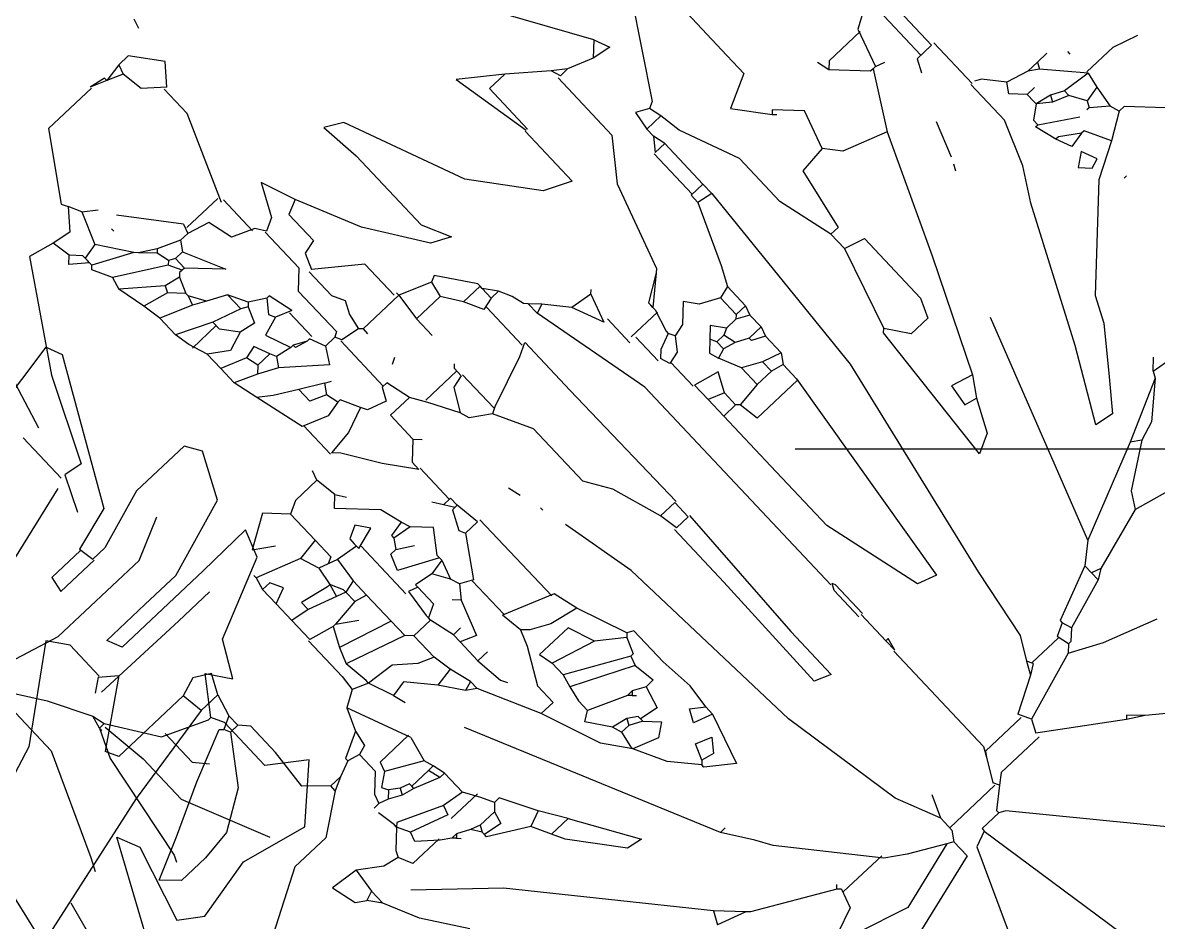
# Model space of a CAD drawing. Header units: metres. Extents: x 1769 to 3632, y 809 to 2652.
# Drawn here: x 2701.6255 to 2701.9715, y 1867.3216 to 1867.5958 of the extents above; entities that cross this region are included whole.
import ezdxf

# ---------------------------------------------------------------- set-up
doc = ezdxf.new("R2010")
doc.units = ezdxf.units.M
doc.header["$LTSCALE"] = 10
doc.linetypes.add('HIDDEN', pattern=[9.525, 6.35, -3.175])
for name, color, linetype in [('A-FLOR-LEVL', 2, 'Continuous'), ('A-PATT+', 8, 'Continuous'), ('A-PROJ+', 1, 'HIDDEN'), ('L-PLNT', 66, 'Continuous')]:
    doc.layers.add(name, color=color, linetype=linetype)

# ---------------------------------------------------------------- blocks, each defined once
blk = doc.blocks.new('GARRA DE LEON')
at = {"layer": 'L-PLNT', "color": 65, "linetype": 'Continuous'}
for p, q in [((1270.3492, 335.3241), (1270.4072, 335.3531)), ((1270.4072, 335.3531), (1270.4279, 335.3406)), ((1270.4279, 335.3406), (1270.4279, 335.2578)), ((1270.2622, 335.3116), (1270.2975, 335.3241)), ((1270.2975, 335.3241), (1270.2964, 335.2495)), ((1270.3161, 335.2205), (1270.3492, 335.3241)), ((1270.2167, 335.2081), (1270.2622, 335.3116)), ((1270.6184, 335.3075), (1270.4403, 335.2122)), ((1270.6391, 335.2992), (1270.6184, 335.3075)), ((1270.6163, 335.1667), (1270.6391, 335.2992)), ((1270.2964, 335.2495), (1270.2964, 335.1087)), ((1270.3616, 335.1998), (1270.3865, 335.2537)), ((1270.4279, 335.2578), (1270.403, 335.1791)), ((1270.2716, 335.1833), (1270.2716, 335.2371)), ((1270.3161, 335.1667), (1270.3161, 335.2205)), ((1270.1712, 335.1833), (1270.2167, 335.2081)), ((1270.4403, 335.2122), (1270.4238, 335.1543)), ((1270.3616, 335.059), (1270.3616, 335.1998)), ((1269.9724, 335.1211), (1270.0304, 335.1833)), ((1270.0304, 335.1833), (1270.0635, 335.1377)), ((1270.2001, 335.1626), (1270.1712, 335.1833)), ((1270.2726, 335.0507), (1270.2716, 335.1833)), ((1270.403, 335.1791), (1270.403, 335.1584)), ((1270.4486, 335.0011), (1270.4983, 335.1874)), ((1270.1546, 335.1294), (1270.2001, 335.1626)), ((1270.3161, 335.1004), (1270.3161, 335.1667)), ((1270.401, 335.1004), (1270.401, 335.1584)), ((1270.4238, 335.1543), (1270.403, 335.1584)), ((1270.4217, 335.1543), (1270.4217, 335.1046)), ((1270.0635, 335.1377), (1270.138, 335.1377)), ((1270.138, 335.1377), (1270.1546, 335.1294)), ((1269.9931, 335.0342), (1269.9724, 335.1211)), ((1270.1546, 335.1253), (1270.1546, 335.1294)), ((1270.1794, 335.0673), (1270.1546, 335.1253)), ((1270.2964, 335.1087), (1270.3161, 335.1004)), ((1270.4217, 335.1046), (1270.401, 335.1004)), ((1270.1049, 335.0311), (1269.9931, 335.0797)), ((1270.1297, 335.0735), (1270.1132, 335.088)), ((1270.1794, 335.0735), (1270.1297, 335.0735)), ((1270.2416, 335.0259), (1270.1794, 335.0673)), ((1270.3906, 334.9555), (1270.3616, 335.059)), ((1269.9765, 334.9514), (1269.9931, 335.0342)), ((1270.1753, 335.0311), (1270.1049, 335.0311)), ((1270.2374, 335.0238), (1270.1753, 335.0311)), ((1270.2416, 335.0176), (1270.2416, 335.0259)), ((1270.2581, 335.0218), (1270.2416, 335.0259)), ((1270.2416, 335.0176), (1270.2581, 335.0218)), ((1270.312, 334.9928), (1270.2581, 335.0218)), ((1270.2416, 335.0176), (1270.2043, 335.0011)), ((1270.2416, 335.0176), (1270.2374, 335.0176)), ((1270.2043, 335.0011), (1270.0593, 334.9762)), ((1270.3616, 334.9596), (1270.312, 334.9928)), ((1270.0593, 334.9762), (1270.0511, 334.9721)), ((1269.9972, 334.9224), (1269.9765, 334.9514)), ((1270.0966, 334.9514), (1269.9972, 334.9224)), ((1270.1256, 334.9389), (1270.0966, 334.9514)), ((1270.2622, 334.9534), (1270.1297, 334.8975)), ((1270.3285, 334.9534), (1270.2622, 334.9534)), ((1270.0034, 334.8768), (1270.1256, 334.9389)), ((1271.4549, 334.7153), (1271.5088, 334.9306)), ((1270.1297, 334.8975), (1270.1132, 334.8892)), ((1271.3141, 334.7691), (1271.3431, 334.854)), ((1270.0345, 334.823), (1270.1049, 334.8395)), ((1270.0842, 334.7774), (1270.2084, 334.8023)), ((1271.2313, 334.6615), (1271.3141, 334.7691)), ((1271.5502, 334.765), (1271.5253, 334.7112)), ((1271.5698, 334.7443), (1271.5502, 334.765)), ((1271.5698, 334.7029), (1271.5698, 334.7443)), ((1271.3265, 334.6242), (1271.3845, 334.7029)), ((1271.4011, 334.6946), (1271.3845, 334.7029)), ((1271.4011, 334.6946), (1271.3845, 334.7029)), ((1271.4301, 334.5786), (1271.4549, 334.7153)), ((1271.5253, 334.7112), (1271.4922, 334.6449)), ((1271.5647, 334.6615), (1271.5698, 334.7029)), ((1271.6558, 334.6283), (1271.6992, 334.707)), ((1271.4011, 334.5828), (1271.4011, 334.6946)), ((1271.2561, 334.6428), (1271.2313, 334.6615)), ((1271.31, 334.6449), (1271.3224, 334.6615)), ((1271.5336, 334.6118), (1271.5647, 334.6615)), ((1271.31, 334.6449), (1271.3265, 334.6242)), ((1271.4922, 334.6449), (1271.4632, 334.5786)), ((1271.31, 334.6428), (1271.2561, 334.6428)), ((1271.6558, 334.5745), (1271.6558, 334.6283)), ((1271.4756, 334.5704), (1271.5336, 334.6118)), ((1271.7117, 334.5745), (1271.7076, 334.6118)), ((1271.7076, 334.6118), (1271.7407, 334.6035)), ((1271.7407, 334.6035), (1271.749, 334.5911)), ((1271.7448, 334.5786), (1271.749, 334.5911)), ((1271.7655, 334.5786), (1271.749, 334.5911)), ((1271.3928, 334.5579), (1271.4011, 334.5828)), ((1271.4301, 334.5786), (1271.4011, 334.5828)), ((1271.4301, 334.5497), (1271.4301, 334.5786)), ((1271.4591, 334.5579), (1271.4674, 334.5745)), ((1271.4632, 334.5786), (1271.4674, 334.5745)), ((1271.4756, 334.5704), (1271.4674, 334.5745)), ((1271.6206, 334.5248), (1271.6558, 334.5745)), ((1271.7117, 334.5745), (1271.7448, 334.5786)), ((1271.7324, 334.5455), (1271.7117, 334.5745)), ((1271.7655, 334.5786), (1271.7448, 334.5786)), ((1271.8111, 334.5579), (1271.7655, 334.5786)), ((1271.4756, 334.5579), (1271.4756, 334.5704)), ((1271.4052, 334.5372), (1271.3928, 334.5579)), ((1271.4301, 334.5497), (1271.4052, 334.5372)), ((1271.4301, 334.5497), (1271.4591, 334.5579)), ((1271.4756, 334.5579), (1271.4591, 334.5579)), ((1271.488, 334.5466), (1271.4756, 334.5579)), ((1271.5336, 334.5466), (1271.488, 334.5466)), ((1271.5874, 334.5517), (1271.5336, 334.5466)), ((1271.6123, 334.5248), (1271.5874, 334.5517)), ((1271.7365, 334.5248), (1271.7324, 334.5455)), ((1271.8649, 334.5207), (1271.8111, 334.5579)), ((1271.8566, 334.4544), (1271.778, 334.5414)), ((1271.0946, 334.5), (1271.1402, 334.5207)), ((1271.6123, 334.5082), (1271.6206, 334.5248)), ((1271.6123, 334.5082), (1271.6123, 334.5248)), ((1271.6206, 334.5248), (1271.6123, 334.5248)), ((1271.7076, 334.5), (1271.7282, 334.5207)), ((1271.7282, 334.5207), (1271.7365, 334.5248)), ((1271.7552, 334.5165), (1271.7365, 334.5248)), ((1271.7552, 334.471), (1271.7552, 334.5165)), ((1271.0946, 334.5062), (1271.0242, 334.5062)), ((1271.604, 334.4875), (1271.6123, 334.5082)), ((1271.6703, 334.4958), (1271.6703, 334.5041)), ((1271.7034, 334.5), (1271.6786, 334.5041)), ((1271.0988, 334.4751), (1271.0946, 334.5)), ((1271.5833, 334.4544), (1271.5999, 334.4875)), ((1271.5999, 334.4875), (1271.604, 334.4875)), ((1271.6082, 334.471), (1271.604, 334.4875)), ((1271.6371, 334.471), (1271.6578, 334.4917)), ((1271.6578, 334.4917), (1271.6703, 334.4958)), ((1271.6744, 334.4834), (1271.6703, 334.4958)), ((1271.7034, 334.4958), (1271.7076, 334.5)), ((1271.7076, 334.5), (1271.7034, 334.5)), ((1271.7282, 334.4378), (1271.7034, 334.4958)), ((1271.7241, 334.4917), (1271.7076, 334.5)), ((1271.7365, 334.4958), (1271.7241, 334.4917)), ((1271.7407, 334.442), (1271.7241, 334.4917)), ((1271.7572, 334.471), (1271.7365, 334.4958)), ((1270.8793, 334.442), (1271.0284, 334.4834)), ((1270.9911, 334.4254), (1271.0988, 334.4751)), ((1271.6454, 334.4627), (1271.6578, 334.4793)), ((1271.6578, 334.4793), (1271.6661, 334.4751)), ((1271.6661, 334.4751), (1271.6744, 334.4834)), ((1271.6744, 334.4627), (1271.6661, 334.4751)), ((1271.6827, 334.4668), (1271.6744, 334.4834)), ((1271.5833, 334.4544), (1271.604, 334.4586)), ((1271.604, 334.4586), (1271.6082, 334.471)), ((1271.6082, 334.471), (1271.6371, 334.471)), ((1271.633, 334.4586), (1271.6454, 334.4627)), ((1271.633, 334.4089), (1271.633, 334.4586)), ((1271.6703, 334.4171), (1271.6454, 334.4627)), ((1271.6744, 334.4627), (1271.6827, 334.4668)), ((1271.6786, 334.4503), (1271.6744, 334.4627)), ((1271.6868, 334.4503), (1271.6827, 334.4668)), ((1271.7655, 334.4586), (1271.7572, 334.471)), ((1271.7655, 334.4503), (1271.7655, 334.4586)), ((1271.7696, 334.4544), (1271.7655, 334.4586)), ((1271.5543, 334.442), (1271.5833, 334.4544)), ((1271.6827, 334.4503), (1271.6786, 334.4503)), ((1271.6827, 334.4213), (1271.6827, 334.4503)), ((1271.6868, 334.4503), (1271.6827, 334.4503)), ((1271.6992, 334.4171), (1271.6868, 334.4503)), ((1271.7655, 334.4503), (1271.7696, 334.4544)), ((1271.7738, 334.4337), (1271.7655, 334.4503)), ((1271.7696, 334.4544), (1271.7738, 334.4503)), ((1272.0595, 334.2805), (1271.8566, 334.4544)), ((1271.5419, 334.4213), (1271.5543, 334.442)), ((1271.6371, 334.4089), (1271.5543, 334.442)), ((1271.7282, 334.4378), (1271.7407, 334.442)), ((1271.7324, 334.4089), (1271.7282, 334.4378)), ((1271.7469, 334.3964), (1271.7469, 334.442)), ((1271.778, 334.4213), (1271.7738, 334.4337)), ((1271.7862, 334.4254), (1271.7738, 334.4337)), ((1270.8627, 334.3426), (1270.9911, 334.4254)), ((1271.3555, 334.413), (1271.3721, 334.4171)), ((1271.397, 334.4171), (1271.3721, 334.4171)), ((1271.3721, 334.4047), (1271.3721, 334.4171)), ((1271.397, 334.4171), (1271.3887, 334.3964)), ((1271.4259, 334.4171), (1271.397, 334.4171)), ((1271.4301, 334.3923), (1271.4259, 334.4171)), ((1271.4591, 334.4171), (1271.4259, 334.4171)), ((1271.4591, 334.4192), (1271.5212, 334.4192)), ((1271.4674, 334.384), (1271.4591, 334.4171)), ((1271.5212, 334.4192), (1271.5419, 334.4213)), ((1271.5502, 334.4006), (1271.5419, 334.4213)), ((1271.6371, 334.4089), (1271.6703, 334.4171)), ((1271.6827, 334.413), (1271.6703, 334.4171)), ((1271.6992, 334.4171), (1271.6827, 334.4213)), ((1271.6827, 334.4171), (1271.6827, 334.4213)), ((1271.6827, 334.413), (1271.6827, 334.4171)), ((1271.6992, 334.4089), (1271.6992, 334.4171)), ((1271.778, 334.4213), (1271.7862, 334.4254)), ((1271.778, 334.3964), (1271.778, 334.4213)), ((1271.7904, 334.4254), (1271.7862, 334.4254)), ((1271.7945, 334.4254), (1271.7904, 334.4254)), ((1271.7945, 334.4006), (1271.7904, 334.4254)), ((1271.8235, 334.3757), (1271.7945, 334.4254)), ((1271.3555, 334.413), (1271.3514, 334.413)), ((1271.3763, 334.355), (1271.3555, 334.413)), ((1271.3887, 334.3964), (1271.3721, 334.4047)), ((1271.4922, 334.3964), (1271.5129, 334.4047)), ((1271.5378, 334.326), (1271.5129, 334.4047)), ((1271.546, 334.4006), (1271.5129, 334.4047)), ((1271.5502, 334.4006), (1271.546, 334.4006)), ((1271.5543, 334.3633), (1271.5502, 334.4006)), ((1271.5833, 334.3882), (1271.5502, 334.4006)), ((1271.6992, 334.4089), (1271.6827, 334.413)), ((1271.7324, 334.4089), (1271.6992, 334.4089)), ((1271.7531, 334.3964), (1271.7324, 334.4089)), ((1271.778, 334.3964), (1271.7945, 334.4006)), ((1271.3017, 334.3509), (1271.3265, 334.3923)), ((1271.3265, 334.3923), (1271.3431, 334.3674)), ((1271.4259, 334.355), (1271.4177, 334.3923)), ((1271.4177, 334.3923), (1271.4301, 334.3923)), ((1271.4425, 334.355), (1271.4301, 334.3923)), ((1271.4674, 334.384), (1271.4922, 334.3964)), ((1271.5129, 334.326), (1271.4922, 334.3964)), ((1271.5792, 334.3674), (1271.5833, 334.3882)), ((1271.5833, 334.3882), (1271.5999, 334.384)), ((1271.7696, 334.3882), (1271.7531, 334.3964)), ((1271.7696, 334.3882), (1271.778, 334.3964)), ((1271.7696, 334.3799), (1271.7696, 334.3882)), ((1271.4632, 334.3426), (1271.4674, 334.3799)), ((1271.4674, 334.3799), (1271.4674, 334.384)), ((1271.4674, 334.3799), (1271.4839, 334.355)), ((1271.8152, 334.355), (1271.7696, 334.3799)), ((1271.8152, 334.355), (1271.8235, 334.3757)), ((1271.8484, 334.3633), (1271.8235, 334.3757)), ((1271.575, 334.3385), (1271.5543, 334.3633)), ((1271.6123, 334.3385), (1271.5792, 334.3674)), ((1271.8649, 334.355), (1271.8484, 334.3633)), ((1271.8484, 334.3343), (1271.8484, 334.3633)), ((1270.871, 334.3095), (1270.8627, 334.3426)), ((1271.3265, 334.326), (1271.3017, 334.3509)), ((1271.3721, 334.326), (1271.3763, 334.355)), ((1271.4011, 334.3467), (1271.3763, 334.355)), ((1271.4011, 334.3467), (1271.4259, 334.3509)), ((1271.4052, 334.3343), (1271.4011, 334.3467)), ((1271.4259, 334.3509), (1271.4425, 334.355)), ((1271.4259, 334.3509), (1271.4259, 334.355)), ((1271.4425, 334.3426), (1271.4259, 334.3509)), ((1271.4466, 334.3426), (1271.4425, 334.355)), ((1271.4425, 334.326), (1271.4466, 334.3426)), ((1271.4466, 334.3426), (1271.4425, 334.3426)), ((1271.4632, 334.3426), (1271.4466, 334.3426)), ((1271.4674, 334.326), (1271.4632, 334.3426)), ((1271.9933, 334.2059), (1271.6744, 334.3509)), ((1271.8484, 334.3343), (1271.8152, 334.355)), ((1271.927, 334.3053), (1271.8649, 334.355)), ((1271.4011, 334.326), (1271.4052, 334.3343)), ((1271.4094, 334.3219), (1271.4052, 334.3343)), ((1271.5833, 334.3177), (1271.575, 334.3385)), ((1271.6082, 334.3136), (1271.6123, 334.3385)), ((1271.6413, 334.3177), (1271.6123, 334.3385)), ((1271.8484, 334.3343), (1271.9312, 334.2846)), ((1271.3183, 334.3095), (1271.3265, 334.326)), ((1271.3721, 334.326), (1271.3265, 334.326)), ((1271.3721, 334.326), (1271.4011, 334.326)), ((1271.4094, 334.3219), (1271.4425, 334.326)), ((1271.4135, 334.2929), (1271.4094, 334.3219)), ((1271.4674, 334.326), (1271.4425, 334.326)), ((1271.5129, 334.326), (1271.4674, 334.326)), ((1271.5378, 334.326), (1271.5129, 334.326)), ((1271.546, 334.3177), (1271.5378, 334.326)), ((1271.546, 334.2888), (1271.546, 334.3177)), ((1271.5833, 334.3177), (1271.546, 334.3177)), ((1271.6082, 334.3136), (1271.5833, 334.3177)), ((1271.6371, 334.3053), (1271.6413, 334.3177)), ((1271.6496, 334.3053), (1271.6413, 334.3177)), ((1270.8752, 334.2846), (1270.871, 334.3095)), ((1270.8959, 334.3053), (1270.871, 334.3095)), ((1270.9041, 334.3136), (1270.8959, 334.3053)), ((1270.9083, 334.2929), (1270.8959, 334.3053)), ((1270.9207, 334.2929), (1270.9041, 334.3136)), ((1271.3183, 334.2722), (1271.3183, 334.3095)), ((1271.6371, 334.3053), (1271.6082, 334.3136)), ((1271.6496, 334.3053), (1271.6371, 334.3053)), ((1271.7282, 334.2681), (1271.6496, 334.3053)), ((1271.9312, 334.2846), (1271.927, 334.3053)), ((1270.9083, 334.2722), (1270.9124, 334.2929)), ((1270.9124, 334.2929), (1270.9083, 334.2929)), ((1270.9166, 334.2929), (1270.9124, 334.2929)), ((1270.9207, 334.2929), (1270.9166, 334.2929)), ((1270.9249, 334.2929), (1270.9207, 334.2929)), ((1270.929, 334.297), (1270.9249, 334.2929)), ((1270.9497, 334.2432), (1270.9249, 334.2929)), ((1270.9538, 334.2846), (1270.929, 334.297)), ((1270.9538, 334.2846), (1270.9704, 334.2888)), ((1271.0077, 334.2432), (1270.9704, 334.2888)), ((1271.0077, 334.2805), (1270.9704, 334.2888)), ((1271.3928, 334.2763), (1271.4011, 334.2929)), ((1271.4011, 334.2929), (1271.4094, 334.2929)), ((1271.4177, 334.2929), (1271.4094, 334.2639)), ((1271.4135, 334.2929), (1271.4094, 334.2929)), ((1271.4177, 334.2929), (1271.4135, 334.2929)), ((1271.5005, 334.2888), (1271.4177, 334.2888)), ((1271.5005, 334.2846), (1271.5378, 334.2888)), ((1271.5336, 334.2722), (1271.5419, 334.2888)), ((1271.5419, 334.2888), (1271.5378, 334.2888)), ((1271.546, 334.2888), (1271.5419, 334.2888)), ((1271.5792, 334.2805), (1271.546, 334.2888)), ((1272.0595, 334.2805), (1272.0761, 334.2888)), ((1272.0885, 334.2515), (1272.0761, 334.2888)), ((1270.8503, 334.2639), (1270.8752, 334.2846)), ((1270.8669, 334.2556), (1270.9083, 334.2722)), ((1270.9497, 334.2432), (1270.9083, 334.2722)), ((1270.9911, 334.2225), (1270.9538, 334.2846)), ((1271.0159, 334.2474), (1271.0077, 334.2805)), ((1271.0325, 334.2763), (1271.0077, 334.2805)), ((1271.0491, 334.2349), (1271.0325, 334.2763)), ((1271.0615, 334.2763), (1271.0325, 334.2763)), ((1271.0822, 334.2308), (1271.0615, 334.2763)), ((1271.0822, 334.2722), (1271.0615, 334.2763)), ((1271.1071, 334.2639), (1271.0822, 334.2722)), ((1271.0884, 334.2308), (1271.0884, 334.2722)), ((1271.3183, 334.2722), (1271.3059, 334.2681)), ((1271.3473, 334.2681), (1271.3183, 334.2722)), ((1271.3597, 334.2805), (1271.3473, 334.2681)), ((1271.4011, 334.2391), (1271.3597, 334.2805)), ((1271.4094, 334.2639), (1271.3928, 334.2763)), ((1271.4715, 334.2763), (1271.4508, 334.2681)), ((1271.4963, 334.2266), (1271.4715, 334.2763)), ((1271.5046, 334.2722), (1271.5005, 334.2846)), ((1271.5046, 334.2474), (1271.5005, 334.2722)), ((1271.5005, 334.2722), (1271.5046, 334.2722)), ((1271.5046, 334.2722), (1271.5336, 334.2722)), ((1271.5792, 334.2805), (1271.5792, 334.2681)), ((1271.5916, 334.2805), (1271.5792, 334.2805)), ((1271.5999, 334.2598), (1271.5916, 334.2805)), ((1271.6247, 334.2805), (1271.5916, 334.2805)), ((1271.6247, 334.2805), (1271.6247, 334.2639)), ((1271.6247, 334.2805), (1271.662, 334.2763)), ((1271.662, 334.2763), (1271.6703, 334.2722)), ((1272.0885, 334.2515), (1272.0595, 334.2805)), ((1270.7613, 334.2142), (1270.842, 334.2681)), ((1270.842, 334.2681), (1270.8503, 334.2639)), ((1270.8669, 334.2556), (1270.8503, 334.2639)), ((1271.1236, 334.2391), (1271.1071, 334.2639)), ((1271.1319, 334.2639), (1271.1071, 334.2639)), ((1271.1443, 334.2308), (1271.1319, 334.2639)), ((1271.1568, 334.2639), (1271.1319, 334.2639)), ((1271.1692, 334.2349), (1271.1568, 334.2639)), ((1271.1899, 334.2556), (1271.1568, 334.2639)), ((1271.3473, 334.2681), (1271.3597, 334.2598)), ((1271.4384, 334.2515), (1271.4508, 334.2598)), ((1271.4508, 334.2681), (1271.4508, 334.2598)), ((1271.4508, 334.2598), (1271.4632, 334.2391)), ((1271.5543, 334.2432), (1271.5999, 334.2598)), ((1271.8069, 334.2391), (1271.7282, 334.2681)), ((1271.7282, 334.2474), (1271.7282, 334.2681)), ((1270.8669, 334.2556), (1270.8793, 334.2391)), ((1270.9124, 334.2432), (1270.9083, 334.2432)), ((1270.9538, 334.2391), (1270.9497, 334.2432)), ((1271.0077, 334.2432), (1271.0159, 334.2474)), ((1271.0118, 334.2225), (1271.0077, 334.2432)), ((1271.0325, 334.2308), (1271.0159, 334.2474)), ((1271.2561, 334.2391), (1271.1899, 334.2556)), ((1271.2023, 334.2391), (1271.1899, 334.2556)), ((1271.4301, 334.2308), (1271.4342, 334.2515)), ((1271.4342, 334.2515), (1271.4384, 334.2515)), ((1271.4425, 334.2266), (1271.4384, 334.2515)), ((1271.5005, 334.2266), (1271.5046, 334.2474)), ((1271.5253, 334.2349), (1271.5046, 334.2474)), ((1271.5378, 334.2308), (1271.5543, 334.2432)), ((1271.5543, 334.2432), (1271.546, 334.2515)), ((1271.6537, 334.2225), (1271.6992, 334.2474)), ((1271.6992, 334.2474), (1271.7282, 334.2474)), ((1272.0927, 334.2474), (1272.0885, 334.2515)), ((1272.1465, 334.148), (1272.0927, 334.2474)), ((1270.9663, 334.2184), (1270.9538, 334.2391)), ((1270.9704, 334.2225), (1270.9538, 334.2391)), ((1271.0118, 334.2225), (1271.0325, 334.2308)), ((1271.0367, 334.2308), (1271.0325, 334.2308)), ((1271.0367, 334.2308), (1271.0491, 334.2349)), ((1271.0574, 334.2184), (1271.0367, 334.2308)), ((1271.0574, 334.2184), (1271.0491, 334.2349)), ((1271.0946, 334.1935), (1271.0822, 334.2308)), ((1271.0946, 334.2308), (1271.0822, 334.2308)), ((1271.1153, 334.2142), (1271.0946, 334.2308)), ((1271.1153, 334.2142), (1271.1236, 334.2391)), ((1271.1402, 334.2142), (1271.1443, 334.2308)), ((1271.1609, 334.2266), (1271.1443, 334.2308)), ((1271.1609, 334.2266), (1271.1692, 334.2349)), ((1271.1816, 334.2101), (1271.1692, 334.2349)), ((1271.2189, 334.2101), (1271.2023, 334.2391)), ((1271.2686, 334.2059), (1271.2561, 334.2391)), ((1271.3059, 334.237), (1271.2561, 334.237)), ((1271.3017, 334.2018), (1271.3059, 334.2349)), ((1271.3141, 334.2266), (1271.3059, 334.2349)), ((1271.4301, 334.2308), (1271.4011, 334.2391)), ((1271.4425, 334.2266), (1271.4301, 334.2308)), ((1271.5005, 334.2266), (1271.5253, 334.2349)), ((1271.5378, 334.2308), (1271.5253, 334.2349)), ((1271.546, 334.2142), (1271.5378, 334.2308)), ((1271.7738, 334.2349), (1271.7655, 334.2225)), ((1271.8028, 334.2142), (1271.7738, 334.2349)), ((1271.8401, 334.2142), (1271.8069, 334.2391)), ((1270.7613, 334.1397), (1270.7613, 334.2142)), ((1270.9663, 334.1728), (1270.9, 334.2266)), ((1270.9663, 334.2184), (1270.9704, 334.2225)), ((1270.9787, 334.1894), (1270.9663, 334.2184)), ((1270.987, 334.2184), (1270.9704, 334.2225)), ((1270.987, 334.2184), (1270.9911, 334.2225)), ((1270.9911, 334.2101), (1270.987, 334.2184)), ((1271.0077, 334.2142), (1270.9911, 334.2225)), ((1271.0077, 334.2184), (1271.0118, 334.2225)), ((1271.0077, 334.2142), (1271.0077, 334.2184)), ((1271.0077, 334.2101), (1271.0077, 334.2142)), ((1271.0698, 334.1935), (1271.0574, 334.2184)), ((1271.1195, 334.1935), (1271.1153, 334.2142)), ((1271.1609, 334.2059), (1271.1402, 334.2142)), ((1271.1609, 334.2059), (1271.1609, 334.2266)), ((1271.3597, 334.1977), (1271.3141, 334.2266)), ((1271.4632, 334.2059), (1271.4425, 334.2266)), ((1271.4922, 334.2266), (1271.4632, 334.2059)), ((1271.4963, 334.2266), (1271.4922, 334.2266)), ((1271.5005, 334.2266), (1271.4963, 334.2266)), ((1271.4963, 334.1811), (1271.546, 334.2142)), ((1271.546, 334.2163), (1271.604, 334.2163)), ((1271.6288, 334.1521), (1271.604, 334.2184)), ((1271.633, 334.2142), (1271.604, 334.2184)), ((1271.633, 334.2142), (1271.6537, 334.2225)), ((1271.6413, 334.2059), (1271.633, 334.2142)), ((1271.6723, 334.1687), (1271.6723, 334.2184)), ((1271.6723, 334.2184), (1271.691, 334.2142)), ((1271.7076, 334.1562), (1271.691, 334.2142)), ((1271.7117, 334.2142), (1271.691, 334.2142)), ((1271.7117, 334.2142), (1271.7282, 334.2184)), ((1271.7531, 334.1355), (1271.7117, 334.2142)), ((1271.7282, 334.2184), (1271.749, 334.2225)), ((1271.7655, 334.1397), (1271.7282, 334.2184)), ((1271.749, 334.2225), (1271.7655, 334.2225)), ((1271.7862, 334.1728), (1271.7655, 334.2225)), ((1271.8069, 334.1935), (1271.8028, 334.2142)), ((1271.8152, 334.2101), (1271.8028, 334.2142)), ((1271.8152, 334.2101), (1271.8359, 334.2142)), ((1271.8359, 334.2142), (1271.8401, 334.2142)), ((1271.8815, 334.1935), (1271.8401, 334.2142)), ((1271.8525, 334.1811), (1271.8401, 334.2142)), ((1270.9911, 334.1977), (1270.9911, 334.2101)), ((1271.0077, 334.2101), (1270.9911, 334.2101)), ((1271.0449, 334.1728), (1271.0077, 334.2101)), ((1271.1692, 334.2018), (1271.1609, 334.2059)), ((1271.1692, 334.2018), (1271.1816, 334.2101)), ((1271.1733, 334.1811), (1271.1692, 334.2018)), ((1271.223, 334.1604), (1271.1816, 334.2101)), ((1271.2354, 334.1811), (1271.2189, 334.2101)), ((1271.2396, 334.2101), (1271.2189, 334.2101)), ((1271.2479, 334.1894), (1271.2396, 334.2101)), ((1271.2644, 334.1852), (1271.2686, 334.2059)), ((1271.2893, 334.1687), (1271.3017, 334.2018)), ((1271.6537, 334.1811), (1271.6413, 334.2059)), ((1271.8152, 334.1977), (1271.8152, 334.2101)), ((1272.0305, 334.1811), (1271.9933, 334.2059)), ((1271.9933, 334.2059), (1271.9933, 334.1977)), ((1270.9787, 334.1894), (1270.9911, 334.1977)), ((1270.9787, 334.1769), (1270.9787, 334.1894)), ((1270.9911, 334.1977), (1271.0449, 334.1728)), ((1271.0946, 334.1811), (1271.0698, 334.1935)), ((1271.0946, 334.1935), (1271.0698, 334.1935)), ((1271.0988, 334.1852), (1271.0946, 334.1935)), ((1271.0946, 334.1811), (1271.0988, 334.1852)), ((1271.0988, 334.1852), (1271.1195, 334.1935)), ((1271.1319, 334.1687), (1271.1402, 334.1935)), ((1271.1402, 334.1935), (1271.1733, 334.1811)), ((1271.2354, 334.1811), (1271.2479, 334.1894)), ((1271.2644, 334.1852), (1271.2479, 334.1894)), ((1271.2644, 334.1811), (1271.2644, 334.1852)), ((1271.397, 334.1687), (1271.3597, 334.1977)), ((1271.4508, 334.1769), (1271.4384, 334.1852)), ((1271.4632, 334.1728), (1271.488, 334.1852)), ((1271.488, 334.1852), (1271.4963, 334.1811)), ((1271.8069, 334.1935), (1271.8152, 334.1977)), ((1271.8152, 334.1811), (1271.8069, 334.1935)), ((1271.8235, 334.1811), (1271.8152, 334.1977)), ((1271.9146, 334.1645), (1271.8815, 334.1935)), ((1272.1755, 334.1521), (1272.1879, 334.1852)), ((1270.9663, 334.1728), (1270.9787, 334.1769)), ((1270.9725, 334.119), (1270.9725, 334.1728)), ((1270.987, 334.148), (1270.9787, 334.1769)), ((1271.1071, 334.1604), (1271.0946, 334.1811)), ((1271.1071, 334.1604), (1271.1236, 334.1728)), ((1271.1236, 334.1728), (1271.1319, 334.1687)), ((1271.1733, 334.1769), (1271.1733, 334.1811)), ((1271.1774, 334.1769), (1271.1733, 334.1769)), ((1271.1816, 334.1604), (1271.1733, 334.1769)), ((1271.1816, 334.1604), (1271.1774, 334.1769)), ((1271.2354, 334.1811), (1271.2396, 334.1728)), ((1271.2893, 334.1687), (1271.2644, 334.1811)), ((1271.4508, 334.1645), (1271.4508, 334.1769)), ((1271.4632, 334.1687), (1271.4508, 334.1769)), ((1271.4632, 334.1687), (1271.4632, 334.1728)), ((1271.4963, 334.1604), (1271.4963, 334.1811)), ((1271.662, 334.1438), (1271.6537, 334.1811)), ((1271.7862, 334.1645), (1271.7862, 334.1728)), ((1271.7904, 334.1687), (1271.7862, 334.1728)), ((1271.8194, 334.1811), (1271.8152, 334.1811)), ((1271.8235, 334.1562), (1271.8194, 334.1811)), ((1271.8235, 334.1811), (1271.8194, 334.1811)), ((1271.8235, 334.1811), (1271.8401, 334.1645)), ((1271.8401, 334.1645), (1271.8525, 334.1811)), ((1272.0513, 334.1687), (1272.0305, 334.1811)), ((1272.0513, 334.1687), (1272.0305, 334.1811)), ((1271.1071, 334.1562), (1271.1071, 334.1604)), ((1271.1402, 334.148), (1271.1071, 334.1562)), ((1271.1402, 334.148), (1271.1319, 334.1687)), ((1271.1816, 334.1562), (1271.1816, 334.1604)), ((1271.2023, 334.148), (1271.1816, 334.1562)), ((1271.2023, 334.148), (1271.223, 334.1604)), ((1271.2976, 334.1645), (1271.2893, 334.1687)), ((1271.3059, 334.1397), (1271.2976, 334.1645)), ((1271.3638, 334.148), (1271.3845, 334.1687)), ((1271.3845, 334.1687), (1271.397, 334.1687)), ((1271.4508, 334.1666), (1271.397, 334.1666)), ((1271.4632, 334.1645), (1271.4508, 334.1645)), ((1271.4632, 334.1645), (1271.4632, 334.1687)), ((1271.4963, 334.1604), (1271.4632, 334.1645)), ((1271.6288, 334.1562), (1271.4963, 334.1562)), ((1271.7076, 334.1562), (1271.6723, 334.1687)), ((1271.7324, 334.1231), (1271.7076, 334.1562)), ((1271.7862, 334.1645), (1271.7904, 334.1687)), ((1271.7945, 334.148), (1271.7862, 334.1645)), ((1271.7904, 334.1687), (1271.7945, 334.1645)), ((1271.7945, 334.148), (1271.8235, 334.1562)), ((1271.9105, 334.1604), (1271.8898, 334.1521)), ((1271.9105, 334.1604), (1271.9146, 334.1645)), ((1271.9146, 334.1438), (1271.9105, 334.1604)), ((1271.9187, 334.1645), (1271.9146, 334.1645)), ((1271.9436, 334.1314), (1271.9187, 334.1645)), ((1272.1589, 334.0776), (1272.0513, 334.1687)), ((1272.2252, 334.0983), (1272.2045, 334.1687)), ((1271.0201, 334.1397), (1270.987, 334.148)), ((1271.1402, 334.1521), (1271.1816, 334.1521)), ((1271.2023, 334.1314), (1271.2023, 334.148)), ((1271.3224, 334.1148), (1271.3224, 334.148)), ((1271.3224, 334.148), (1271.3638, 334.148)), ((1271.3638, 334.148), (1271.3721, 334.1397)), ((1271.662, 334.1438), (1271.6288, 334.1521)), ((1271.7282, 334.119), (1271.662, 334.1438)), ((1271.7945, 334.1355), (1271.7945, 334.148)), ((1271.8898, 334.1521), (1271.898, 334.1314)), ((1271.898, 334.1314), (1271.9146, 334.1438)), ((1272.1465, 334.148), (1272.1423, 334.1438)), ((1272.1507, 334.1438), (1272.1465, 334.148)), ((1272.1507, 334.1438), (1272.1755, 334.1521)), ((1272.1548, 334.0776), (1272.1548, 334.1438)), ((1270.7675, 334.119), (1270.7592, 334.1397)), ((1270.7633, 334.119), (1270.7592, 334.1397)), ((1271.0325, 334.1107), (1271.0201, 334.1397)), ((1271.1982, 334.1252), (1271.2023, 334.1314)), ((1271.2106, 334.1273), (1271.2023, 334.1314)), ((1271.2106, 334.1293), (1271.2893, 334.1293)), ((1271.2147, 334.1024), (1271.2106, 334.1273)), ((1271.2893, 334.1314), (1271.3059, 334.1397)), ((1271.2893, 334.1231), (1271.2893, 334.1314)), ((1271.7324, 334.1231), (1271.7531, 334.1314)), ((1271.7531, 334.1355), (1271.7655, 334.1397)), ((1271.7531, 334.1314), (1271.7531, 334.1355)), ((1271.7655, 334.1397), (1271.7945, 334.1355)), ((1271.869, 334.1355), (1271.8525, 334.1273)), ((1271.8525, 334.1273), (1271.8649, 334.1107)), ((1271.8773, 334.1107), (1271.869, 334.1355)), ((1271.8773, 334.1107), (1271.9436, 334.1314)), ((1270.7633, 334.0941), (1270.7675, 334.119)), ((1270.7675, 334.119), (1270.7633, 334.119)), ((1270.7758, 334.0983), (1270.7675, 334.119)), ((1270.8669, 334.0734), (1270.9787, 334.119)), ((1271.0325, 334.1148), (1270.9787, 334.1148)), ((1271.1071, 334.1045), (1271.1278, 334.1252)), ((1271.1278, 334.1252), (1271.1982, 334.1252)), ((1271.3224, 334.1148), (1271.2893, 334.1231)), ((1271.3431, 334.1024), (1271.3224, 334.1148)), ((1271.7282, 334.119), (1271.7324, 334.1231)), ((1271.7324, 334.1107), (1271.7282, 334.119)), ((1272.2293, 333.9989), (1272.2625, 334.1231)), ((1270.7633, 334.0941), (1270.7758, 334.0983)), ((1270.8047, 334.0941), (1270.7758, 334.0983)), ((1271.0449, 334.1024), (1271.0325, 334.1107)), ((1271.0367, 334.0858), (1271.0449, 334.1024)), ((1271.0449, 334.1045), (1271.1071, 334.1045)), ((1271.1195, 334.0983), (1271.1609, 334.0983)), ((1271.1609, 334.0983), (1271.1774, 334.09)), ((1271.1774, 334.09), (1271.194, 334.0983)), ((1271.194, 334.0983), (1271.2147, 334.1024)), ((1271.2189, 334.0983), (1271.2147, 334.1024)), ((1271.2189, 334.0361), (1271.2189, 334.0983)), ((1271.2189, 334.0983), (1271.2272, 334.0983)), ((1271.2727, 334.0941), (1271.2769, 334.1024)), ((1271.339, 334.0486), (1271.339, 334.1024)), ((1271.3804, 334.0817), (1271.3431, 334.1024)), ((1271.5088, 334.0983), (1271.4922, 334.1024)), ((1271.7862, 334.1107), (1271.7324, 334.1107)), ((1271.8318, 334.1066), (1271.7862, 334.1107)), ((1271.8649, 334.1107), (1271.8318, 334.1066)), ((1271.8773, 334.1107), (1271.8649, 334.1107)), ((1272.2003, 334.0072), (1272.2252, 334.0983)), ((1270.7633, 334.0776), (1270.7633, 334.0941)), ((1270.8255, 334.0693), (1270.8047, 334.0941)), ((1270.9953, 334.0651), (1271.0367, 334.0858)), ((1271.0946, 334.0672), (1271.0988, 334.0858)), ((1271.0988, 334.0858), (1271.1195, 334.0941)), ((1271.1609, 334.0403), (1271.1195, 334.0941)), ((1271.5419, 334.09), (1271.5378, 334.09)), ((1270.8006, 334.0486), (1270.7633, 334.0776)), ((1270.8255, 334.0734), (1270.8669, 334.0734)), ((1271.3514, 334.0651), (1271.3804, 334.0817)), ((1271.3928, 334.0776), (1271.3804, 334.0817)), ((1271.4094, 334.0527), (1271.3928, 334.0776)), ((1271.6744, 334.061), (1271.575, 334.0817)), ((1272.1755, 334.0527), (1272.1589, 334.0776)), ((1270.8255, 334.0693), (1270.8006, 334.0486)), ((1271.0408, 334.0486), (1270.9953, 334.0651)), ((1271.0408, 334.0486), (1271.0491, 334.0672)), ((1271.0491, 334.0672), (1271.0946, 334.0672)), ((1271.3473, 334.0486), (1271.3514, 334.0651)), ((1271.9477, 334.0444), (1271.6744, 334.061)), ((1270.7343, 334.0403), (1270.7468, 334.0444)), ((1271.1236, 334.0113), (1271.0408, 334.0486)), ((1271.3348, 334.0486), (1271.3307, 334.0444)), ((1271.3473, 334.0486), (1271.3348, 334.0486)), ((1271.4052, 334.0465), (1271.3473, 334.0465)), ((1271.3804, 333.9782), (1271.4052, 334.0444)), ((1271.4052, 334.0444), (1271.4094, 334.0527)), ((1271.4591, 334.0279), (1271.4094, 334.0527)), ((1272.1134, 334.0154), (1271.9477, 334.0444)), ((1272.2003, 334.0072), (1272.1755, 334.0527)), ((1272.2293, 333.9823), (1272.3867, 334.0486)), ((1271.2147, 334.0403), (1271.1609, 334.0403)), ((1271.2189, 334.0361), (1271.2147, 334.0361)), ((1271.2189, 334.0361), (1271.2561, 334.0403)), ((1271.2354, 333.9947), (1271.2189, 334.0361)), ((1271.2561, 333.9989), (1271.2561, 334.0403)), ((1271.2561, 334.0403), (1271.2851, 334.0403)), ((1271.5502, 334.0279), (1271.4591, 334.0279)), ((1271.5833, 334.0072), (1271.5502, 334.0279)), ((1272.1713, 333.9906), (1272.1134, 334.0154)), ((1271.1982, 333.9616), (1271.1236, 334.0113)), ((1271.2354, 333.9947), (1271.2561, 333.9989)), ((1271.281, 333.9823), (1271.2561, 333.9989)), ((1271.6496, 333.9865), (1271.5833, 334.0072)), ((1272.1921, 333.9906), (1272.2045, 333.9989)), ((1272.2045, 333.9989), (1272.2003, 334.0072)), ((1272.2045, 333.9989), (1272.2293, 333.9989)), ((1271.2313, 333.9865), (1271.2354, 333.9947)), ((1271.2769, 333.9533), (1271.2313, 333.9865)), ((1271.6744, 333.9823), (1271.6496, 333.9865)), ((1271.6496, 333.9616), (1271.6496, 333.9865)), ((1271.7655, 333.9854), (1271.6744, 333.9854)), ((1271.9353, 333.9885), (1271.7655, 333.9854)), ((1271.9436, 333.9668), (1271.9353, 333.9885)), ((1272.1713, 333.9906), (1272.1423, 333.9782)), ((1272.1921, 333.9906), (1272.1713, 333.9906)), ((1272.1879, 333.9119), (1272.1879, 333.9906)), ((1271.281, 333.9533), (1271.281, 333.9823)), ((1271.3059, 333.9699), (1271.281, 333.9823)), ((1271.3017, 333.9533), (1271.3059, 333.9699)), ((1271.3721, 333.9616), (1271.3804, 333.9782)), ((1271.6744, 333.9616), (1271.6744, 333.9823)), ((1272.2211, 333.9616), (1272.2293, 333.9823)), ((1271.0118, 333.9368), (1270.9994, 333.9595)), ((1270.9994, 333.9595), (1271.0532, 333.9544)), ((1271.2106, 333.9368), (1271.1982, 333.9616)), ((1271.3721, 333.9657), (1271.3059, 333.9657)), ((1271.4549, 333.9606), (1271.3721, 333.9606)), ((1271.6496, 333.9595), (1271.4549, 333.9606)), ((1271.6744, 333.9616), (1271.6496, 333.9616)), ((1271.6744, 333.9595), (1271.869, 333.9668)), ((1271.869, 333.9668), (1271.9436, 333.9668)), ((1272.2169, 333.9326), (1272.2169, 333.9616)), ((1272.2169, 333.9616), (1272.2211, 333.9616)), ((1272.2211, 333.9616), (1272.4322, 333.9243)), ((1271.0532, 333.9544), (1271.1733, 333.9544)), ((1271.1733, 333.9544), (1271.2106, 333.9368)), ((1271.281, 333.9533), (1271.2769, 333.9533)), ((1271.2851, 333.9533), (1271.281, 333.9533)), ((1271.3017, 333.9409), (1271.2851, 333.9533)), ((1271.3017, 333.9533), (1271.2851, 333.9533)), ((1271.3017, 333.9409), (1271.3017, 333.9533)), ((1271.3183, 333.9326), (1271.3017, 333.9409)), ((1271.1692, 333.8746), (1271.0118, 333.9368)), ((1271.3348, 333.9285), (1271.3183, 333.9326)), ((1271.3348, 333.9285), (1271.3183, 333.9326)), ((1271.339, 333.9243), (1271.3348, 333.9285)), ((1272.1921, 333.9078), (1272.2128, 333.9326)), ((1272.2128, 333.9326), (1272.2169, 333.9326)), ((1272.2211, 333.9243), (1272.2169, 333.9326)), ((1271.3514, 333.9119), (1271.339, 333.9243)), ((1271.3555, 333.9243), (1271.339, 333.9243)), ((1271.3514, 333.9119), (1271.3555, 333.9243)), ((1271.3804, 333.8871), (1271.3514, 333.9119)), ((1271.517, 333.8891), (1271.3555, 333.9243)), ((1272.1548, 333.8953), (1272.1838, 333.9119)), ((1272.1921, 333.9078), (1272.1838, 333.9119)), ((1272.4115, 333.7587), (1272.2211, 333.9243)), ((1272.1817, 333.8953), (1272.1921, 333.9078)), ((1271.4218, 333.8705), (1271.3804, 333.8871)), ((1271.3845, 333.8581), (1271.3804, 333.8871)), ((1271.8608, 333.8891), (1271.517, 333.8891)), ((1271.869, 333.8912), (1271.8608, 333.8871)), ((1271.8649, 333.885), (1271.8608, 333.8871)), ((1271.9146, 333.885), (1271.8649, 333.885)), ((1271.9146, 333.8912), (1271.869, 333.8912)), ((1271.9601, 333.8871), (1271.9146, 333.8871)), ((1271.9767, 333.8871), (1271.9601, 333.8871)), ((1271.9767, 333.8871), (1271.9601, 333.8829)), ((1271.9601, 333.8829), (1271.9601, 333.8871)), ((1271.9767, 333.8891), (1272.1423, 333.8891)), ((1272.1423, 333.8891), (1272.1548, 333.8953)), ((1272.1486, 333.8912), (1272.1548, 333.8953)), ((1272.1486, 333.8291), (1272.1486, 333.8912)), ((1272.1817, 333.8291), (1272.1817, 333.8953)), ((1271.2479, 333.8125), (1271.1692, 333.8746)), ((1271.3845, 333.8581), (1271.4218, 333.8705)), ((1271.3845, 333.8581), (1271.3804, 333.8539)), ((1271.4632, 333.8643), (1271.4218, 333.8643)), ((1271.4591, 333.8125), (1271.4591, 333.8581)), ((1271.5046, 333.8539), (1271.4632, 333.8539)), ((1271.488, 333.8208), (1271.4963, 333.8415)), ((1271.4963, 333.8415), (1271.5046, 333.8498)), ((1271.517, 333.8457), (1271.5046, 333.8498)), ((1271.5129, 333.8291), (1271.517, 333.8457)), ((1271.5584, 333.8436), (1271.517, 333.8436)), ((1271.5667, 333.8084), (1271.5584, 333.8415)), ((1271.5833, 333.8415), (1271.5584, 333.8415)), ((1271.5916, 333.8208), (1271.5833, 333.8415)), ((1271.6123, 333.8415), (1271.5833, 333.8415)), ((1271.6992, 333.8415), (1271.6123, 333.8415)), ((1271.6123, 333.8208), (1271.6123, 333.8415)), ((1271.8028, 333.8415), (1271.6992, 333.8415)), ((1271.9353, 333.8084), (1271.8028, 333.8415)), ((1271.4963, 333.8167), (1271.5129, 333.8291)), ((1272.1175, 333.7835), (1272.1423, 333.8291)), ((1272.1589, 333.8208), (1272.1423, 333.8291)), ((1272.1589, 333.8208), (1272.1755, 333.8291)), ((1272.2417, 333.7338), (1272.1755, 333.8291)), ((1271.2644, 333.7773), (1271.2479, 333.8125)), ((1271.4218, 333.7794), (1271.4508, 333.8125)), ((1271.4218, 333.7794), (1271.4425, 333.8125)), ((1271.4425, 333.8125), (1271.4466, 333.8125)), ((1271.4508, 333.8125), (1271.4466, 333.8125)), ((1271.4549, 333.8125), (1271.4508, 333.8125)), ((1271.4549, 333.8125), (1271.4839, 333.8208)), ((1271.4839, 333.8208), (1271.488, 333.8208)), ((1271.4963, 333.8167), (1271.488, 333.8208)), ((1271.4922, 333.8001), (1271.4963, 333.8167)), ((1271.5916, 333.8208), (1271.5667, 333.8084)), ((1271.6123, 333.8208), (1271.5916, 333.8208)), ((1271.6164, 333.8167), (1271.6123, 333.8208)), ((1271.6123, 333.7835), (1271.6164, 333.8167)), ((1271.6433, 333.8125), (1271.6164, 333.8167)), ((1271.6433, 333.7421), (1271.6433, 333.8125)), ((1272.1299, 333.7297), (1272.1589, 333.8208)), ((1271.4715, 333.7794), (1271.4922, 333.8001)), ((1271.5295, 333.7877), (1271.5419, 333.8001)), ((1271.5419, 333.8001), (1271.5543, 333.796)), ((1271.9436, 333.7835), (1271.9353, 333.8084)), ((1271.0698, 333.796), (1271.1774, 333.7753)), ((1271.1071, 333.7463), (1271.0698, 333.796)), ((1271.517, 333.7753), (1271.5295, 333.7877)), ((1271.5378, 333.7835), (1271.5295, 333.7877)), ((1271.5378, 333.7711), (1271.5378, 333.7835)), ((1271.5502, 333.7835), (1271.5378, 333.7835)), ((1271.5502, 333.7835), (1271.5543, 333.796)), ((1271.5543, 333.767), (1271.5502, 333.7835)), ((1271.5833, 333.7835), (1271.5543, 333.796)), ((1271.5957, 333.7587), (1271.5833, 333.7835)), ((1271.6123, 333.7835), (1271.5833, 333.7835)), ((1271.6123, 333.7587), (1271.6123, 333.7835)), ((1271.6413, 333.7421), (1271.9436, 333.7835)), ((1272.1009, 333.7753), (1272.1175, 333.7835)), ((1272.1092, 333.7711), (1272.1175, 333.7835)), ((1271.1071, 333.7732), (1271.1774, 333.7732)), ((1271.1071, 333.7463), (1271.1071, 333.7732)), ((1271.1774, 333.7773), (1271.2644, 333.7773)), ((1271.3059, 333.738), (1271.4177, 333.7753)), ((1271.4177, 333.7753), (1271.4218, 333.7794)), ((1271.488, 333.767), (1271.4715, 333.7794)), ((1271.5336, 333.7628), (1271.517, 333.7753)), ((1271.5336, 333.7628), (1271.5378, 333.7711)), ((1271.5543, 333.767), (1271.5378, 333.7711)), ((1272.0719, 333.7587), (1272.1009, 333.7753)), ((1272.1092, 333.7711), (1272.1009, 333.7753)), ((1272.1072, 333.7256), (1272.1072, 333.7711)), ((1271.5005, 333.7421), (1271.488, 333.767)), ((1271.5336, 333.7463), (1271.5336, 333.7628)), ((1271.5626, 333.7504), (1271.5543, 333.767)), ((1271.604, 333.7338), (1271.5957, 333.7587)), ((1271.6123, 333.7587), (1271.5957, 333.7587)), ((1271.6164, 333.7421), (1271.6123, 333.7587)), ((1271.9767, 333.7421), (1272.0719, 333.7587)), ((1271.1443, 333.7007), (1271.1071, 333.7463)), ((1271.4963, 333.7256), (1271.5005, 333.7421)), ((1271.5295, 333.7421), (1271.5005, 333.7421)), ((1271.5295, 333.7421), (1271.5336, 333.7463)), ((1271.5295, 333.7256), (1271.5295, 333.7421)), ((1271.5419, 333.7297), (1271.5336, 333.7463)), ((1271.5626, 333.7297), (1271.5626, 333.7504)), ((1271.5667, 333.7504), (1271.5626, 333.7504)), ((1271.575, 333.7338), (1271.5667, 333.7504)), ((1271.604, 333.7338), (1271.6164, 333.7421)), ((1271.6413, 333.7421), (1271.6164, 333.7421)), ((1271.6744, 333.68), (1271.9767, 333.7421)), ((1271.2561, 333.7007), (1271.3059, 333.738)), ((1271.4715, 333.7131), (1271.4963, 333.7256)), ((1271.5295, 333.7256), (1271.4963, 333.7256)), ((1271.5295, 333.7256), (1271.5419, 333.7297)), ((1271.5626, 333.7297), (1271.5419, 333.7297)), ((1271.5626, 333.7297), (1271.575, 333.7338)), ((1271.604, 333.7338), (1271.575, 333.7338)), ((1272.0968, 333.709), (1272.1051, 333.7256)), ((1272.1217, 333.7214), (1272.1051, 333.7256)), ((1272.1217, 333.7214), (1272.1299, 333.7297)), ((1272.1299, 333.7297), (1272.1507, 333.6883)), ((1272.2376, 333.7297), (1272.2417, 333.7338)), ((1272.2542, 333.7131), (1272.2376, 333.7297)), ((1272.2542, 333.7131), (1272.2417, 333.7338)), ((1271.1526, 333.6345), (1271.0201, 333.7131)), ((1271.3928, 333.68), (1271.4715, 333.7131)), ((1272.1092, 333.7049), (1272.1217, 333.7173)), ((1272.1217, 333.7173), (1272.1217, 333.7214)), ((1272.4074, 333.5144), (1272.2542, 333.7131)), ((1271.1568, 333.6841), (1271.1443, 333.7007)), ((1271.1568, 333.6966), (1271.1443, 333.7007)), ((1271.1568, 333.7007), (1271.2561, 333.7007)), ((1271.1568, 333.6841), (1271.1568, 333.6966)), ((1272.0637, 333.6386), (1272.0927, 333.709)), ((1272.0885, 333.6386), (1272.1092, 333.7049)), ((1272.0927, 333.709), (1272.0968, 333.709)), ((1272.1092, 333.7049), (1272.0968, 333.709)), ((1271.1692, 333.651), (1271.1568, 333.6841)), ((1272.1507, 333.6883), (1272.1755, 333.6179)), ((1271.2934, 333.6634), (1271.31, 333.6759)), ((1271.31, 333.6779), (1271.3804, 333.6779)), ((1271.31, 333.6593), (1271.31, 333.6759)), ((1271.3928, 333.68), (1271.3804, 333.68)), ((1271.3804, 333.6593), (1271.3804, 333.68)), ((1271.397, 333.6593), (1271.3928, 333.68)), ((1271.397, 333.6593), (1271.6744, 333.68)), ((1271.2561, 333.6593), (1271.281, 333.6634)), ((1271.2644, 333.6427), (1271.2561, 333.6593)), ((1271.281, 333.6386), (1271.281, 333.6634)), ((1271.2934, 333.6634), (1271.281, 333.6634)), ((1271.31, 333.6593), (1271.2934, 333.6634)), ((1271.3804, 333.6593), (1271.31, 333.6593)), ((1271.397, 333.6593), (1271.3804, 333.6593)), ((1271.1526, 333.6345), (1271.1692, 333.651)), ((1271.1733, 333.6262), (1271.1692, 333.651)), ((1271.2603, 333.6345), (1271.2644, 333.6427)), ((1271.281, 333.6386), (1271.2644, 333.6427)), ((1271.31, 333.6345), (1271.281, 333.6386)), ((1271.869, 333.6386), (1271.6744, 333.622)), ((1271.8566, 333.6137), (1271.869, 333.6386)), ((1272.043, 333.6137), (1272.0637, 333.6386)), ((1272.0761, 333.6386), (1272.0637, 333.6386)), ((1272.0803, 333.6262), (1272.0761, 333.6386)), ((1272.0885, 333.6386), (1272.0761, 333.6386)), ((1272.0803, 333.6262), (1272.0885, 333.6386)), ((1271.1153, 333.5433), (1271.2603, 333.6345)), ((1271.1526, 333.6345), (1271.1733, 333.6262)), ((1271.3887, 333.6034), (1271.31, 333.6345)), ((1272.0554, 333.5433), (1272.0803, 333.6262)), ((1271.5626, 333.5848), (1271.6703, 333.6179)), ((1271.6744, 333.622), (1271.6703, 333.6179)), ((1271.6992, 333.5972), (1271.6703, 333.6179)), ((1272.043, 333.6137), (1271.7531, 333.5102)), ((1271.7821, 333.6055), (1271.8111, 333.6096)), ((1271.8111, 333.6096), (1271.8152, 333.593)), ((1271.8152, 333.593), (1271.8566, 333.6137)), ((1271.9891, 333.4895), (1272.043, 333.6137)), ((1271.4632, 333.6034), (1271.3887, 333.6034)), ((1271.5378, 333.5848), (1271.4632, 333.6034)), ((1271.6992, 333.5682), (1271.6992, 333.5972)), ((1271.7904, 333.5765), (1271.7821, 333.6055)), ((1271.5378, 333.5723), (1271.5378, 333.5848)), ((1271.5626, 333.5848), (1271.5378, 333.5848)), ((1271.5626, 333.5848), (1271.5709, 333.5578)), ((1271.7904, 333.5765), (1271.8152, 333.593)), ((1271.3141, 333.5257), (1271.3348, 333.5682)), ((1271.3348, 333.5682), (1271.3763, 333.5351)), ((1271.4549, 333.5558), (1271.5378, 333.5723)), ((1271.6454, 333.5102), (1271.7904, 333.5765)), ((1271.6744, 333.5578), (1271.6992, 333.5682)), ((1271.4508, 333.5185), (1271.4549, 333.5558)), ((1271.5709, 333.5578), (1271.6744, 333.5578)), ((1272.0347, 333.5309), (1272.0554, 333.5433)), ((1272.0554, 333.5433), (1272.0844, 333.4274)), ((1271.1195, 333.5247), (1271.2727, 333.5257)), ((1271.2727, 333.5257), (1271.3141, 333.5257)), ((1271.3721, 333.5309), (1271.3763, 333.5351)), ((1271.4011, 333.5019), (1271.3721, 333.5309)), ((1271.3763, 333.5351), (1271.3804, 333.5309)), ((1271.9974, 333.4771), (1272.0347, 333.5309)), ((1271.4508, 333.5185), (1271.4011, 333.5019)), ((1271.4715, 333.5019), (1271.4508, 333.5185)), ((1271.4922, 333.444), (1271.6454, 333.5102)), ((1271.4922, 333.444), (1271.4715, 333.5019)), ((1271.9436, 333.5061), (1271.8525, 333.4564)), ((1271.9477, 333.4812), (1271.9436, 333.5061)), ((1271.9105, 333.4522), (1271.9477, 333.4812)), ((1271.9519, 333.4108), (1271.9891, 333.4895)), ((1271.9974, 333.4771), (1271.9891, 333.4895)), ((1271.9891, 333.4522), (1271.9974, 333.4771)), ((1271.8525, 333.4564), (1271.6827, 333.3736)), ((1271.8566, 333.4108), (1271.9105, 333.4522)), ((1271.9519, 333.4108), (1271.9891, 333.4522)), ((1271.3845, 333.444), (1271.368, 333.4481)), ((1271.3763, 333.4357), (1271.3845, 333.444)), ((1271.4218, 333.4067), (1271.3845, 333.444)), ((1271.4218, 333.4025), (1271.4922, 333.444)), ((1271.3763, 333.3818), (1271.3763, 333.4357)), ((1271.5792, 333.4108), (1271.5874, 333.415)), ((1271.8235, 333.3943), (1271.8566, 333.4108)), ((1271.9436, 333.4067), (1271.9519, 333.4108)), ((1271.3721, 333.3818), (1271.4218, 333.3984)), ((1271.4218, 333.4025), (1271.4218, 333.4067)), ((1271.4218, 333.3984), (1271.4218, 333.4025)), ((1271.4218, 333.3984), (1271.4259, 333.386)), ((1271.5253, 333.3901), (1271.5709, 333.4067)), ((1271.72, 333.2907), (1271.8235, 333.3943)), ((1271.9436, 333.4067), (1271.9312, 333.3943)), ((1271.9436, 333.4067), (1271.9477, 333.3777)), ((1271.3555, 333.3529), (1271.3721, 333.3818)), ((1271.6827, 333.3736), (1271.6413, 333.3487)), ((1271.4508, 333.3529), (1271.4674, 333.3611)), ((1271.4508, 333.328), (1271.4508, 333.3529)), ((1271.4508, 333.3466), (1271.3638, 333.3466)), ((1271.6413, 333.3487), (1271.5833, 333.3259)), ((1271.4508, 333.328), (1271.3804, 333.328)), ((1271.5212, 333.3239), (1271.4508, 333.3239)), ((1271.5833, 333.3259), (1271.5212, 333.3259)), ((1271.5253, 333.3114), (1271.5212, 333.3197)), ((1271.5502, 333.2907), (1271.5253, 333.3114)), ((1271.5626, 333.299), (1271.5502, 333.2907)), ((1271.5792, 333.2825), (1271.5626, 333.299)), ((1271.5957, 333.2825), (1271.6082, 333.299)), ((1271.6082, 333.299), (1271.6164, 333.299)), ((1271.6454, 333.2949), (1271.6164, 333.3032)), ((1271.6164, 333.3032), (1271.6164, 333.299)), ((1271.6164, 333.299), (1271.6454, 333.2535)), ((1271.6661, 333.2866), (1271.6454, 333.2949)), ((1271.6454, 333.2907), (1271.6454, 333.2949)), ((1271.6786, 333.2825), (1271.691, 333.299)), ((1271.691, 333.299), (1271.7034, 333.2866)), ((1271.5584, 333.2617), (1271.5502, 333.2907)), ((1271.5916, 333.2825), (1271.5792, 333.2825)), ((1271.5792, 333.2825), (1271.5792, 333.27)), ((1271.5957, 333.2825), (1271.5916, 333.2825)), ((1271.5999, 333.2617), (1271.5957, 333.2825)), ((1271.6082, 333.2659), (1271.5957, 333.2825)), ((1271.662, 333.2659), (1271.6454, 333.2907)), ((1271.662, 333.2659), (1271.6661, 333.2866)), ((1271.6992, 333.2742), (1271.6786, 333.2825)), ((1271.6951, 333.2452), (1271.72, 333.2907)), ((1271.7034, 333.2866), (1271.6992, 333.2742)), ((1271.5999, 333.2617), (1271.6082, 333.2659)), ((1271.6164, 333.2452), (1271.6082, 333.2659)), ((1271.662, 333.2617), (1271.662, 333.2659)), ((1271.7407, 333.2617), (1271.7407, 333.2659)), ((1271.5584, 333.2452), (1271.5584, 333.2617)), ((1271.5667, 333.2493), (1271.5584, 333.2617)), ((1271.6082, 333.2452), (1271.5999, 333.2617)), ((1271.6951, 333.2452), (1271.662, 333.2617)), ((1271.5584, 333.2452), (1271.5667, 333.2493)), ((1271.5584, 333.2452), (1271.5584, 333.2286)), ((1271.6123, 333.2079), (1271.5667, 333.2493)), ((1271.6123, 333.2121), (1271.6082, 333.2452)), ((1271.6164, 333.2452), (1271.6082, 333.2452)), ((1271.6371, 333.2328), (1271.6164, 333.2452)), ((1271.6371, 333.2328), (1271.6454, 333.2369)), ((1271.6454, 333.2369), (1271.6454, 333.241)), ((1271.662, 333.2162), (1271.6454, 333.2369)), ((1271.6744, 333.2121), (1271.6951, 333.2452)), ((1271.633, 333.2121), (1271.6371, 333.2328)), ((1271.5792, 333.2079), (1271.575, 333.2079)), ((1271.6102, 333.2079), (1271.6102, 333.1624)), ((1271.6123, 333.2079), (1271.633, 333.2121)), ((1271.6123, 333.2079), (1271.6123, 333.2121)), ((1271.633, 333.2121), (1271.662, 333.2162)), ((1271.6744, 333.2121), (1271.662, 333.2162)), ((1271.6744, 333.2038), (1271.6744, 333.2121)), ((1271.7117, 333.1665), (1271.6744, 333.2038)), ((1271.6102, 333.1624), (1271.6206, 333.1292))]:
    blk.add_line(p, q, dxfattribs=at)
blk = doc.blocks.new('A$Ca70b421f')
at = {"layer": 'A-PATT+', "ltscale": 0.01, "true_color": 0x939598}
h = blk.add_hatch(dxfattribs=at)
h.set_pattern_fill('DOLMIT', color=252, scale=0.018)
edge = h.paths.add_edge_path()
edge.add_line((25.336, 3.261), (25.33599, 0.2))
edge.add_line((25.33599, 0.2), (21.71368, 0.20081))
edge.add_arc((21.08495, 39.14831), 38.95258, 269.182721, 270.924844, ccw=False)
edge.add_arc((20.49237, -1.91817), 2.11819, 88.99985, 105.352)
edge.add_arc((20.28444, -1.10284), 1.27699, 106.04077, 133.34504)
edge.add_line((19.40792, -0.17416), (20.1805, -0.89368))
edge.add_arc((22.73775, -4.48971), 4.4126, 113.91928, 125.41784, ccw=False)
edge.add_arc((23.17336, -5.74164), 5.73466, 93.364196, 112.826172, ccw=False)
edge.add_line((22.83683, -0.01686), (25.33599, 0))
edge.add_line((25.33599, 0), (40.87548, 0))
edge.add_line((40.87548, 0), (40.87548, 8.86232))
edge.add_line((40.87548, 8.86232), (64.84395, 22.70049))
edge.add_line((64.84395, 22.70049), (63.67582, 24.72375))
edge.add_line((63.67582, 24.72375), (62.11683, 23.82366))
edge.add_line((62.11683, 23.82366), (61.54183, 24.81959))
edge.add_line((61.54183, 24.81959), (63.10124, 25.71992))
edge.add_line((63.10124, 25.71992), (57.78736, 34.92383))
edge.add_line((57.78736, 34.92383), (54.60651, 33.08763))
edge.add_line((54.60651, 33.08763), (54.60644, 20.81544))
edge.add_line((54.60644, 20.81544), (49.84416, 18.06575))
edge.add_line((49.84416, 18.06575), (50.41897, 17.07013))
edge.add_line((50.41897, 17.07013), (50.02925, 16.84513))
edge.add_line((50.02925, 16.84513), (49.45443, 17.84079))
edge.add_line((49.45443, 17.84079), (45.18371, 15.3751))
edge.add_line((45.18371, 15.3751), (16.56599, 15.37503))
edge.add_line((16.56599, 15.37503), (16.56599, 15.50003))
edge.add_line((16.56599, 15.50003), (7.1793, 15.50003))
edge.add_line((7.1793, 15.50003), (7.1793, 19.45399))
edge.add_line((7.1793, 19.45399), (0, 19.45417))
edge.add_line((0, 19.45417), (0.00071, 13.37503))
edge.add_line((0.00071, 13.37503), (15.066, 13.37502))
edge.add_line((15.066, 13.37502), (15.066, 2.41745))
edge.add_arc((18.88582, 2.4729), 3.82022, 180.83161, 254.29524)
edge.add_arc((18.51379, 0.5707), 1.89482, 223.02926, 249.55017, ccw=False)
edge.add_arc((18.28341, 1.04116), 2.10787, 148.21863, 236.78213, ccw=False)
edge.add_arc((18.63986, 0.62896), 2.63301, 91.55469, 144.67687, ccw=False)
edge.add_line((18.56843, 3.261), (25.336, 3.261))
h.paths.add_polyline_path([(28.83599, 4.39993), (37.97548, 4.39993), (37.97548, 3.69993), (29.53599, 3.69993), (29.53599, 2.66531), (28.83599, 2.66531)], flags=16)
h.paths.add_polyline_path([(23.83599, 4.59993), (17.98599, 4.59993), (17.98599, 12.57502), (20.48599, 12.57503), (20.48599, 7.59993), (37.97548, 7.59993), (37.97548, 4.59993)], flags=16)
edge = h.paths.add_edge_path(flags=16)
edge.add_arc((21.08495, 39.14831), 39.15258, 269.182242, 270.860075, ccw=False)
edge.add_arc((20.49237, -1.91817), 1.91819, 88.99057, 105.31545)
edge.add_arc((20.28444, -1.10284), 1.07699, 106.10358, 121.84519)
edge.add_line((19.71619, -0.18795), (20.19965, -0.63821))
edge.add_arc((22.73775, -4.48971), 4.6126, 113.89552, 123.38451, ccw=False)
edge.add_arc((23.17336, -5.74164), 5.93466, 104.6475, 112.844545, ccw=False)

msp = doc.modelspace()

# ---------------------------------------------------------------- block references
at = {"layer": 'A-FLOR-LEVL'}
msp.add_blockref('A$Ca70b421f', (2681.93741, 1840.69087), dxfattribs=at)

# ---------------------------------------------------------------- next in the draw order: linework, layer by layer
at = {"layer": 'A-PROJ+', "ltscale": 0.01}
msp.add_line((2705.3534, 1867.46582), (2698.90339, 1867.46586), dxfattribs=at)

# ---------------------------------------------------------------- next in the draw order: block references
at = {"layer": 'L-PLNT', "color": 173, "yscale": 0.240727809900867, "zscale": 0.2407278099008671}
for p, xscale, rotation in [((2550.48931, 2145.42662), -0.2407278099008671, 133.2793145006608), ((2852.56628, 1589.47623), -0.240727809900867, 313.2793145006609)]:
    msp.add_blockref('GARRA DE LEON', p, dxfattribs=dict(at, xscale=xscale, rotation=rotation))

doc.saveas('drawing.dxf')
